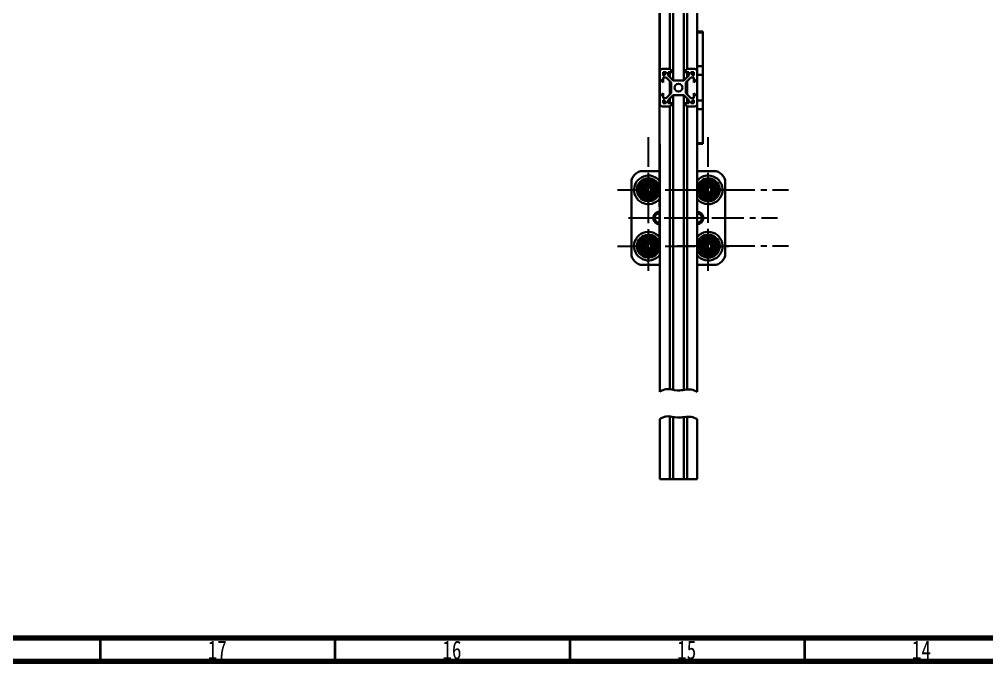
# Model space of a CAD drawing. Header units: millimetres. Extents: x 15 to 1184, y 5 to 836.
# Drawn here: x 332.3 to 538.3, y 5 to 141.9 of the extents above; entities that cross this region are included whole.
import ezdxf

# ---------------------------------------------------------------- set-up
doc = ezdxf.new("R2010")
doc.units = ezdxf.units.MM
doc.linetypes.add('CENTER', pattern=[10.16, 6.35, -1.27, 1.27, -1.27])
doc.linetypes.add('CENTERX2', pattern=[20.32, 12.7, -2.54, 2.54, -2.54])
doc.layers.get('0').update_dxf_attribs({"lineweight": 30})
doc.layers.add('中心线', color=7, linetype='CENTER')
doc.styles.add('SLDTEXTSTYLE0', font='TXT', dxfattribs={"width": 0.75})

msp = doc.modelspace()

# ---------------------------------------------------------------- linework, layer by layer
at = {"color": 7, "linetype": 'Continuous', "lineweight": 30}
for p, q in [((471.5353, 128.8836), (471.5353, 325.7631)), ((473.8073, 128.8836), (473.8073, 325.7631)), ((468.6713, 130.7233), (468.6713, 323.9233)), ((470.8153, 131.3233), (470.8153, 323.3233)), ((474.5273, 131.3233), (474.5273, 323.3233)), ((476.6713, 139.3233), (476.6713, 315.3233)), ((468.6373, 109.553), (468.6373, 229.553)), ((477.8713, 139.3233), (476.6713, 139.3233)), ((476.6713, 139.3233), (476.6713, 139.1122)), ((477.8713, 139.1122), (476.6713, 139.1122)), ((476.6713, 139.1122), (476.6713, 131.8761)), ((477.8713, 139.3233), (477.8713, 139.1122)), ((477.8713, 139.1122), (477.8713, 131.8761)), ((477.8713, 131.8761), (476.6713, 131.8761)), ((476.6713, 131.8761), (476.6713, 130.7233)), ((477.8713, 131.8761), (477.8713, 130.0872)), ((468.6713, 130.7233), (468.6713, 129.1793)), ((470.8153, 131.3233), (469.2713, 131.3233)), ((470.0436, 130.6033), (469.3913, 130.6033)), ((469.3913, 130.6033), (469.3913, 129.951)), ((469.3913, 129.951), (469.5513, 129.951)), ((469.5513, 129.951), (470.0436, 130.4433)), ((470.0436, 130.4433), (470.0436, 130.6033)), ((470.4716, 130.6033), (471.5353, 130.6033)), ((470.4716, 129.9473), (470.4716, 130.6033)), ((471.5353, 128.8836), (470.4716, 129.9473)), ((471.5353, 130.6033), (470.8153, 131.3233)), ((470.8153, 129.6036), (470.8153, 130.6033)), ((474.5273, 131.3233), (473.8073, 130.6033)), ((473.8073, 130.6033), (474.8711, 130.6033)), ((474.8711, 129.9473), (473.8073, 128.8836)), ((476.0713, 131.3233), (474.5273, 131.3233)), ((474.5273, 129.6036), (474.5273, 130.6033)), ((474.8711, 130.6033), (474.8711, 129.9473)), ((475.9513, 130.6033), (475.299, 130.6033)), ((475.299, 130.6033), (475.299, 130.4433)), ((475.299, 130.4433), (475.7913, 129.951)), ((475.7913, 129.951), (475.9513, 129.951)), ((475.9513, 129.951), (475.9513, 130.6033)), ((476.6713, 129.1793), (476.6713, 130.7233)), ((477.8713, 130.0872), (476.6713, 130.0872)), ((477.8713, 130.0872), (477.8713, 124.5594)), ((468.6713, 129.1793), (469.3913, 128.4593)), ((468.6713, 125.4673), (468.6713, 129.1793)), ((469.3913, 129.523), (470.0473, 129.523)), ((469.3913, 128.4593), (469.3913, 129.523)), ((470.0473, 129.523), (471.1111, 128.4593)), ((470.8153, 125.8916), (470.8153, 128.755)), ((471.1111, 128.4593), (471.1111, 126.1873)), ((473.8073, 128.8836), (471.5353, 128.8836)), ((474.2316, 128.4593), (475.2953, 129.523)), ((474.2316, 126.1873), (474.2316, 128.4593)), ((474.5273, 125.8916), (474.5273, 128.755)), ((475.2953, 129.523), (475.9513, 129.523)), ((475.9513, 129.523), (475.9513, 128.4593)), ((475.9513, 128.4593), (476.6713, 129.1793)), ((476.6713, 129.1793), (476.6713, 125.4673)), ((469.3913, 126.1873), (468.6713, 125.4673)), ((469.3913, 125.1236), (469.3913, 126.1873)), ((471.1111, 126.1873), (470.0473, 125.1236)), ((470.4716, 124.6993), (471.5353, 125.763)), ((471.5353, 125.763), (473.8073, 125.763)), ((471.5353, 125.763), (471.5353, 62.9512)), ((473.8073, 125.763), (474.8711, 124.6993)), ((473.8073, 125.763), (473.8073, 62.9164)), ((475.2953, 125.1236), (474.2316, 126.1873)), ((475.9513, 126.1873), (475.9513, 125.1236)), ((476.6713, 125.4673), (475.9513, 126.1873)), ((468.6713, 125.4673), (468.6713, 123.9233)), ((470.0473, 125.1236), (469.3913, 125.1236)), ((469.3913, 124.6956), (469.3913, 124.0433)), ((469.5513, 124.6956), (469.3913, 124.6956)), ((469.3913, 124.0433), (470.0436, 124.0433)), ((470.0436, 124.2033), (469.5513, 124.6956)), ((470.0436, 124.0433), (470.0436, 124.2033)), ((470.4716, 124.0433), (470.4716, 124.6993)), ((471.5353, 124.0433), (470.4716, 124.0433)), ((470.8153, 124.0433), (470.8153, 125.043)), ((470.8153, 123.3233), (471.5353, 124.0433)), ((473.8073, 124.0433), (474.5273, 123.3233)), ((474.8711, 124.0433), (473.8073, 124.0433)), ((474.5273, 124.0433), (474.5273, 125.043)), ((474.8711, 124.6993), (474.8711, 124.0433)), ((475.9513, 125.1236), (475.2953, 125.1236)), ((475.7913, 124.6956), (475.299, 124.2033)), ((475.299, 124.2033), (475.299, 124.0433)), ((475.299, 124.0433), (475.9513, 124.0433)), ((475.9513, 124.6956), (475.7913, 124.6956)), ((475.9513, 124.0433), (475.9513, 124.6956)), ((476.6713, 123.9233), (476.6713, 125.4673)), ((477.8713, 124.5594), (476.6713, 124.5594)), ((476.6713, 123.9233), (476.6713, 122.7705)), ((476.6713, 123.9233), (476.6713, 62.5186)), ((477.8713, 124.5594), (477.8713, 122.7705)), ((469.2713, 123.3233), (470.8153, 123.3233)), ((470.8153, 123.3233), (470.8153, 63.0758)), ((474.5273, 123.3233), (476.0713, 123.3233)), ((474.5273, 123.3233), (474.5273, 63.0029)), ((477.8713, 122.7705), (476.6713, 122.7705)), ((476.6713, 122.7705), (476.6713, 115.5344)), ((477.8713, 122.7705), (477.8713, 115.5344)), ((477.8713, 115.5344), (476.6713, 115.5344)), ((476.6713, 115.5344), (476.6713, 115.3233)), ((477.8713, 115.5344), (477.8713, 115.3233)), ((468.6713, 115.3233), (468.6713, 62.5186)), ((477.8713, 115.3233), (476.6713, 115.3233)), ((468.6713, 109.553), (465.1053, 109.553)), ((480.1693, 109.553), (476.6713, 109.553)), ((467.1477, 107.1718), (467.6261, 106.3816)), ((479.9077, 107.1718), (480.3861, 106.3816)), ((462.6373, 107.085), (462.6373, 92.021)), ((464.4102, 105.5148), (464.8554, 106.3241)), ((465.5741, 105.1521), (465.495, 105.2095)), ((465.5674, 105.49), (465.8578, 106.119)), ((465.9669, 104.924), (465.5674, 105.49)), ((465.8578, 106.119), (466.5477, 106.182)), ((466.5477, 106.182), (466.9473, 105.616)), ((466.9473, 105.616), (466.6568, 104.987)), ((468.1044, 105.5913), (467.6592, 104.7819)), ((477.1702, 105.5148), (477.6154, 106.3241)), ((478.4053, 105.05), (478.3166, 105.0951)), ((478.3457, 105.3827), (478.534, 106.0495)), ((478.829, 104.8863), (478.3457, 105.3827)), ((478.534, 106.0495), (479.2056, 106.2198)), ((479.2056, 106.2198), (479.6889, 105.7233)), ((479.6889, 105.7233), (479.5006, 105.0566)), ((480.8644, 105.5913), (480.4192, 104.7819)), ((482.6373, 92.021), (482.6373, 107.085)), ((465.3669, 103.9342), (464.8885, 104.7245)), ((466.6568, 104.987), (465.9669, 104.924)), ((478.1269, 103.9342), (477.6485, 104.7245)), ((479.5006, 105.0566), (478.829, 104.8863)), ((468.6373, 98.549), (468.6373, 100.557)), ((467.1477, 95.1718), (467.6261, 94.3815)), ((479.9077, 95.1718), (480.3861, 94.3815)), ((464.4102, 93.5147), (464.8554, 94.3242)), ((465.3669, 91.9342), (464.8885, 92.7245)), ((465.4892, 93.3591), (465.4202, 93.448)), ((465.5773, 93.6854), (466.032, 94.2082)), ((465.8026, 93.0303), (465.5773, 93.6854)), ((466.4826, 92.8979), (465.8026, 93.0303)), ((466.032, 94.2082), (466.712, 94.0757)), ((466.9373, 93.4206), (466.4826, 92.8979)), ((466.712, 94.0757), (466.9373, 93.4206)), ((468.1044, 93.5913), (467.6592, 92.7819)), ((477.1702, 93.5147), (477.6154, 94.3242)), ((478.1269, 91.9342), (477.6485, 92.7245)), ((478.3163, 93.1842), (478.2326, 93.251)), ((478.3252, 93.522), (478.6444, 94.1369)), ((478.6981, 92.9381), (478.3252, 93.522)), ((478.6444, 94.1369), (479.3365, 94.1679)), ((479.3902, 92.9691), (478.6981, 92.9381)), ((479.3365, 94.1679), (479.7094, 93.584)), ((479.7094, 93.584), (479.3902, 92.9691)), ((480.8644, 93.5913), (480.4192, 92.7819)), ((465.1053, 89.553), (468.6713, 89.553)), ((476.6713, 89.553), (480.1693, 89.553))]:
    msp.add_line(p, q, dxfattribs=at)
at = {"lineweight": 30}
for p, q in [((468.6713, 56.7082), (468.6713, 43.9285)), ((470.8153, 57.2655), (470.8153, 43.9285)), ((471.5353, 57.1409), (471.5353, 43.9285)), ((473.8073, 57.1061), (473.8073, 43.8719)), ((474.5273, 57.1925), (474.5273, 43.8719)), ((476.6713, 56.7082), (476.6713, 43.8719)), ((468.6713, 43.9285), (476.6713, 43.8719))]:
    msp.add_line(p, q, dxfattribs=at)
at = {"color": 7, "linetype": 'Continuous', "lineweight": 70}
for p, q in [((1179, 10), (20, 10)), ((1184, 5), (15, 5))]:
    msp.add_line(p, q, dxfattribs=at)
at = {"color": 7, "linetype": 'Continuous', "lineweight": 35}
for p, q in [((349.5, 10), (349.5, 5)), ((399.5, 10), (399.5, 5)), ((449.5, 10), (449.5, 5)), ((499.5, 10), (499.5, 5))]:
    msp.add_line(p, q, dxfattribs=at)
at = {"color": 7, "linetype": 'Continuous', "lineweight": 30}
for centre, radius in [((472.6713, 127.3233), 0.84), ((466.2573, 105.553), 2.1148), ((466.2573, 105.553), 2), ((479.0173, 105.553), 2.1148), ((479.0173, 105.553), 2), ((466.2573, 105.553), 1.2667), ((466.2573, 105.553), 1.0589), ((466.2573, 105.553), 0.8511), ((466.2573, 105.553), 0.6906), ((479.0173, 105.553), 1.2667), ((479.0173, 105.553), 1.0589), ((479.0173, 105.553), 0.8511), ((479.0173, 105.553), 0.6906), ((466.2573, 93.553), 2.1148), ((466.2573, 93.553), 2), ((466.2573, 93.553), 1.2667), ((479.0173, 93.553), 2.1148), ((479.0173, 93.553), 2), ((479.0173, 93.553), 1.2667), ((466.2573, 93.553), 1.0589), ((466.2573, 93.553), 0.8511), ((466.2573, 93.553), 0.6906), ((479.0173, 93.553), 1.0589), ((479.0173, 93.553), 0.8511), ((479.0173, 93.553), 0.6906)]:
    msp.add_circle(centre, radius, dxfattribs=at)
at = {"color": 7, "linetype": 'CENTERX2', "lineweight": 30}
for centre in [(466.2573, 105.553), (479.0173, 105.553), (466.2573, 93.553), (479.0173, 93.553)]:
    msp.add_circle(centre, 0.6, dxfattribs=at)
at = {"color": 7, "linetype": 'Continuous', "lineweight": 30}
for centre, radius, start, end in [((469.2713, 130.7233), 0.6, 90, 180), ((476.0713, 130.7233), 0.6, 0, 90), ((469.2713, 123.9233), 0.6, 180, 270), ((476.0713, 123.9233), 0.6, 270, 0), ((465.1053, 107.085), 2.468, 90, 180), ((480.1693, 107.085), 2.468, 0, 90), ((466.2573, 105.553), 3.046, 90, 322.421146), ((466.2573, 105.553), 2.442, 90, 351.315203), ((466.2573, 105.553), 1.6, 91.186857, 151.186857), ((466.2573, 105.553), 1.6, 31.186857, 91.186857), ((466.2573, 105.553), 3.046, 37.578854, 90), ((466.2573, 105.553), 2.442, 8.684797, 90), ((479.0173, 105.553), 3.046, 219.629009, 90), ((479.0173, 105.553), 3.046, 90, 140.370991), ((479.0173, 105.553), 2.442, 90, 163.881169), ((479.0173, 105.553), 2.442, 196.118831, 90), ((479.0173, 105.553), 1.6, 91.186857, 151.186857), ((479.0173, 105.553), 1.6, 31.186857, 91.186857), ((466.2573, 105.553), 1.6, 151.186857, 211.186857), ((466.2573, 105.553), 0.7922, 164.776499, 210.402581), ((466.2573, 105.553), 1.6, 331.186857, 31.186857), ((479.0173, 105.553), 1.6, 151.186857, 211.186857), ((479.0173, 105.553), 0.7922, 173.789789, 219.415871), ((479.0173, 105.553), 1.6, 331.186857, 31.186857), ((466.2573, 105.553), 1.6, 211.186857, 271.186857), ((466.2573, 105.553), 1.6, 271.186857, 331.186857), ((479.0173, 105.553), 1.6, 211.186857, 271.186857), ((479.0173, 105.553), 1.6, 271.186857, 331.186857), ((468.6373, 99.553), 1.34, 88.54607, 271.45393), ((468.6373, 99.553), 1.004, 88.059334, 271.940666), ((476.6373, 99.553), 1.34, 0, 88.54607), ((476.6373, 99.553), 1.004, 0, 88.059334), ((476.6373, 99.553), 1.34, 271.45393, 0), ((476.6373, 99.553), 1.004, 271.940666, 0), ((466.2573, 93.553), 3.046, 92.362385, 322.421146), ((466.2573, 93.553), 2.442, 92.362385, 351.315203), ((466.2573, 93.553), 1.6, 91.186857, 151.186857), ((466.2573, 93.553), 3.046, 37.578854, 92.362385), ((466.2573, 93.553), 2.442, 8.684797, 92.362385), ((466.2573, 93.553), 1.6, 31.186857, 91.186857), ((479.0173, 93.553), 3.046, 219.629009, 90), ((479.0173, 93.553), 3.046, 90, 140.370991), ((479.0173, 93.553), 2.442, 90, 163.881169), ((479.0173, 93.553), 2.442, 196.118831, 90), ((479.0173, 93.553), 1.6, 91.186857, 151.186857), ((479.0173, 93.553), 1.6, 31.186857, 91.186857), ((466.2573, 93.553), 1.6, 151.186857, 211.186857), ((466.2573, 93.553), 1.6, 211.186857, 271.186857), ((466.2573, 93.553), 0.7922, 148.542252, 194.168334), ((466.2573, 93.553), 1.6, 271.186857, 331.186857), ((466.2573, 93.553), 1.6, 331.186857, 31.186857), ((479.0173, 93.553), 1.6, 151.186857, 211.186857), ((479.0173, 93.553), 1.6, 211.186857, 271.186857), ((479.0173, 93.553), 0.7922, 162.124208, 207.75029), ((479.0173, 93.553), 1.6, 271.186857, 331.186857), ((479.0173, 93.553), 1.6, 331.186857, 31.186857), ((465.1053, 92.021), 2.468, 180, 270), ((480.1693, 92.021), 2.468, 270, 0)]:
    msp.add_arc(centre, radius, start, end, dxfattribs=at)
for points, knots in [([(465.3006, 107.1335), (465.378, 107.1352), (465.6813, 107.1414), (465.9924, 107.1479), (466.2241, 107.1527)], [0, 0, 0, 0, 0.2550037, 1, 1, 1, 1]), ([(466.2241, 107.1527), (466.4103, 107.1565), (466.7216, 107.163), (467.0256, 107.1693), (467.1477, 107.1718)], [0, 0, 0, 0, 0.59831468, 1, 1, 1, 1]), ([(478.0606, 107.1335), (478.1379, 107.1352), (478.4413, 107.1414), (478.7524, 107.1479), (478.9842, 107.1527)], [0, 0, 0, 0, 0.25499072, 1, 1, 1, 1]), ([(478.9842, 107.1527), (479.1704, 107.1565), (479.4816, 107.163), (479.7856, 107.1693), (479.9077, 107.1718)], [0, 0, 0, 0, 0.59834471, 1, 1, 1, 1]), ([(464.8885, 104.7245), (464.8141, 104.8474), (464.6529, 105.1137), (464.4951, 105.3744), (464.4102, 105.5148)], [0, 0, 0, 0, 0.46173631, 1, 1, 1, 1]), ([(464.8554, 106.3241), (464.9247, 106.4501), (465.0747, 106.7228), (465.2215, 106.9898), (465.3006, 107.1335)], [0, 0, 0, 0, 0.4617545, 1, 1, 1, 1]), ([(465.5741, 105.1521), (465.552, 105.195), (465.4837, 105.3276), (465.4461, 105.5862), (465.5187, 105.8932), (465.7065, 106.1519), (465.9756, 106.3088), (466.2035, 106.3686), (466.3193, 106.3379), (466.3333, 106.3342)], [0, 0, 0, 0, 0.08331132, 0.25793771, 0.43820489, 0.61845892, 0.79310064, 0.97492807, 1, 1, 1, 1]), ([(466.7182, 106.2766), (466.7001, 106.2902), (466.6026, 106.3631), (466.38, 106.4076), (466.091, 106.3902), (465.826, 106.2725), (465.6197, 106.0779), (465.5242, 105.8899), (465.4979, 105.7815), (465.493, 105.761)], [0, 0, 0, 0, 0.04375864, 0.23527909, 0.41911436, 0.60135191, 0.78381165, 0.95911826, 1, 1, 1, 1]), ([(467.6261, 106.3816), (467.7005, 106.2586), (467.8617, 105.9923), (468.0195, 105.7316), (468.1044, 105.5913)], [0, 0, 0, 0, 0.46174834, 1, 1, 1, 1]), ([(477.6485, 104.7245), (477.5741, 104.8474), (477.4129, 105.1137), (477.2551, 105.3744), (477.1702, 105.5148)], [0, 0, 0, 0, 0.46176257, 1, 1, 1, 1]), ([(477.6154, 106.3241), (477.6847, 106.4501), (477.8347, 106.7228), (477.9815, 106.9898), (478.0606, 107.1335)], [0, 0, 0, 0, 0.4617657, 1, 1, 1, 1]), ([(478.4053, 105.05), (478.3768, 105.0889), (478.2886, 105.2092), (478.211, 105.4587), (478.2345, 105.7734), (478.3794, 106.0579), (478.6206, 106.2567), (478.8487, 106.3519), (478.9803, 106.3366), (479.0071, 106.3335)], [0, 0, 0, 0, 0.0815579, 0.25252258, 0.42898575, 0.60545783, 0.77641396, 0.9544359, 1, 1, 1, 1]), ([(479.4647, 106.288), (479.4105, 106.3185), (479.2696, 106.3979), (479.0055, 106.4186), (478.7217, 106.3531), (478.4786, 106.1963), (478.3054, 105.9715), (478.2405, 105.7709), (478.2315, 105.6597), (478.2298, 105.6387)], [0, 0, 0, 0, 0.11123561, 0.28925356, 0.46009135, 0.6294961, 0.79907607, 0.96200598, 1, 1, 1, 1]), ([(480.3861, 106.3816), (480.4605, 106.2586), (480.6217, 105.9923), (480.7795, 105.7316), (480.8644, 105.5913)], [0, 0, 0, 0, 0.46173631, 1, 1, 1, 1]), ([(466.2904, 103.9534), (466.0587, 103.9486), (465.7476, 103.9421), (465.4442, 103.9358), (465.3669, 103.9342)], [0, 0, 0, 0, 0.7449963, 1, 1, 1, 1]), ([(467.214, 103.9725), (467.0919, 103.97), (466.7878, 103.9636), (466.4766, 103.9572), (466.2904, 103.9534)], [0, 0, 0, 0, 0.40168532, 1, 1, 1, 1]), ([(467.6592, 104.7819), (467.59, 104.656), (467.4399, 104.3832), (467.2931, 104.1162), (467.214, 103.9725)], [0, 0, 0, 0, 0.46174246, 1, 1, 1, 1]), ([(479.0504, 103.9534), (478.8187, 103.9486), (478.5075, 103.9421), (478.2042, 103.9358), (478.1269, 103.9342)], [0, 0, 0, 0, 0.74500928, 1, 1, 1, 1]), ([(479.974, 103.9725), (479.8519, 103.97), (479.5478, 103.9636), (479.2366, 103.9572), (479.0504, 103.9534)], [0, 0, 0, 0, 0.40165529, 1, 1, 1, 1]), ([(480.4192, 104.7819), (480.3499, 104.656), (480.1999, 104.3832), (480.053, 104.1162), (479.974, 103.9725)], [0, 0, 0, 0, 0.46174246, 1, 1, 1, 1]), ([(464.8554, 94.3242), (464.9247, 94.4501), (465.0747, 94.7228), (465.2215, 94.9898), (465.3006, 95.1335)], [0, 0, 0, 0, 0.46174246, 1, 1, 1, 1]), ([(465.3006, 95.1335), (465.378, 95.1351), (465.6813, 95.1414), (465.9924, 95.1479), (466.2241, 95.1527)], [0, 0, 0, 0, 0.25500357, 1, 1, 1, 1]), ([(466.2241, 95.1527), (466.4103, 95.1565), (466.7216, 95.163), (467.0256, 95.1693), (467.1477, 95.1718)], [0, 0, 0, 0, 0.59831499, 1, 1, 1, 1]), ([(477.6154, 94.3242), (477.6847, 94.4501), (477.8347, 94.7228), (477.9815, 94.9898), (478.0606, 95.1335)], [0, 0, 0, 0, 0.461753662, 1, 1, 1, 1]), ([(478.0606, 95.1335), (478.1379, 95.1351), (478.4413, 95.1414), (478.7524, 95.1479), (478.9842, 95.1527)], [0, 0, 0, 0, 0.25499058, 1, 1, 1, 1]), ([(478.9842, 95.1527), (479.1704, 95.1565), (479.4816, 95.163), (479.7856, 95.1693), (479.9077, 95.1718)], [0, 0, 0, 0, 0.59834502, 1, 1, 1, 1]), ([(464.8885, 92.7245), (464.8141, 92.8474), (464.6529, 93.1137), (464.4951, 93.3744), (464.4102, 93.5147)], [0, 0, 0, 0, 0.46173631, 1, 1, 1, 1]), ([(465.4892, 93.3591), (465.48, 93.4064), (465.4516, 93.5529), (465.4877, 93.8111), (465.6436, 94.0884), (465.8944, 94.2736), (466.1199, 94.3574), (466.241, 94.3383), (466.2622, 94.335)], [0, 0, 0, 0, 0.10036404, 0.31074211, 0.52790579, 0.74507488, 0.95545527, 1, 1, 1, 1]), ([(466.9531, 94.055), (466.9238, 94.0957), (466.8364, 94.217), (466.6154, 94.3405), (466.3313, 94.403), (466.0444, 94.3645), (465.7918, 94.2352), (465.6477, 94.0814), (465.5921, 93.9847), (465.5816, 93.9664)], [0, 0, 0, 0, 0.09168838, 0.27360885, 0.44821836, 0.62134698, 0.79464032, 0.96115171, 1, 1, 1, 1]), ([(467.6592, 92.7819), (467.59, 92.656), (467.44, 92.3832), (467.2931, 92.1162), (467.214, 91.9725)], [0, 0, 0, 0, 0.4617545, 1, 1, 1, 1]), ([(467.6261, 94.3815), (467.7005, 94.2586), (467.8617, 93.9923), (468.0195, 93.7316), (468.1044, 93.5913)], [0, 0, 0, 0, 0.46174834, 1, 1, 1, 1]), ([(477.6485, 92.7245), (477.5741, 92.8474), (477.4129, 93.1137), (477.2551, 93.3744), (477.1702, 93.5147)], [0, 0, 0, 0, 0.46176257, 1, 1, 1, 1]), ([(478.3163, 93.1842), (478.2962, 93.228), (478.2341, 93.3637), (478.2085, 93.6234), (478.2953, 93.9283), (478.4945, 94.1722), (478.7469, 94.3227), (478.9264, 94.3297), (479.0041, 94.3327)], [0, 0, 0, 0, 0.08993523, 0.278452139, 0.473061596, 0.667658396, 0.856175865, 1, 1, 1, 1]), ([(479.4534, 94.2975), (479.3625, 94.335), (479.1829, 94.409), (478.8886, 94.3949), (478.6201, 94.2923), (478.4046, 94.1067), (478.3007, 93.9235), (478.2693, 93.8164), (478.2634, 93.7962)], [0, 0, 0, 0, 0.19779503, 0.39061791, 0.58182714, 0.77321514, 0.9571137, 1, 1, 1, 1]), ([(480.4192, 92.7819), (480.3499, 92.656), (480.1999, 92.3832), (480.053, 92.1162), (479.974, 91.9725)], [0, 0, 0, 0, 0.4617545, 1, 1, 1, 1]), ([(480.3861, 94.3815), (480.4605, 94.2586), (480.6217, 93.9923), (480.7795, 93.7316), (480.8644, 93.5913)], [0, 0, 0, 0, 0.46173631, 1, 1, 1, 1]), ([(466.2904, 91.9534), (466.0587, 91.9486), (465.7476, 91.9421), (465.4442, 91.9358), (465.3669, 91.9342)], [0, 0, 0, 0, 0.74499643, 1, 1, 1, 1]), ([(467.214, 91.9725), (467.0919, 91.97), (466.7878, 91.9637), (466.4766, 91.9572), (466.2904, 91.9534)], [0, 0, 0, 0, 0.40168501, 1, 1, 1, 1]), ([(479.0504, 91.9534), (478.8187, 91.9486), (478.5075, 91.9421), (478.2042, 91.9358), (478.1269, 91.9342)], [0, 0, 0, 0, 0.74500942, 1, 1, 1, 1]), ([(479.974, 91.9725), (479.8519, 91.97), (479.5478, 91.9637), (479.2366, 91.9572), (479.0504, 91.9534)], [0, 0, 0, 0, 0.40165498, 1, 1, 1, 1])]:
    msp.add_open_spline(points, degree=3, knots=knots, dxfattribs=at)
at = {"lineweight": 30}
for points in [[(476.6713, 62.5186), (475.4055, 62.976), (472.4869, 62.8147), (470.0029, 63.0753), (468.6713, 62.5186)], [(476.6713, 56.7082), (475.4055, 57.1657), (472.4869, 57.0043), (470.0029, 57.2649), (468.6713, 56.7082)]]:
    msp.add_spline(points, degree=3, dxfattribs=at)
at = {"layer": '中心线'}
for p, q in [((466.2573, 100.2937), (466.2573, 117.1677)), ((479.0173, 100.2937), (479.0173, 117.1677)), ((468.6373, 94.2937), (468.6373, 111.1677)), ((476.6713, 94.2937), (476.6713, 111.1677)), ((459.6478, 105.553), (483.3821, 105.553)), ((466.2573, 88.2937), (466.2573, 105.1677)), ((472.4078, 105.553), (496.1421, 105.553)), ((479.0173, 88.3269), (479.0173, 105.2008)), ((462.0278, 99.553), (485.7621, 99.553)), ((470.0618, 99.553), (493.7961, 99.553)), ((459.6478, 93.553), (483.3821, 93.553)), ((472.4078, 93.5862), (496.1421, 93.5862))]:
    msp.add_line(p, q, dxfattribs=at)

# ---------------------------------------------------------------- texts
at = {"color": 7, "linetype": 'Continuous', "lineweight": 0, "char_height": 3.96875, "attachment_point": 2, "style": 'SLDTEXTSTYLE0'}
for s, insert in [('17', (374.4201, 9.4889)), ('16', (424.4201, 9.4889)), ('15', (474.4201, 9.4889)), ('14', (524.4201, 9.4889))]:
    msp.add_mtext(s, dxfattribs=dict(at, insert=insert))

doc.saveas('drawing.dxf')
